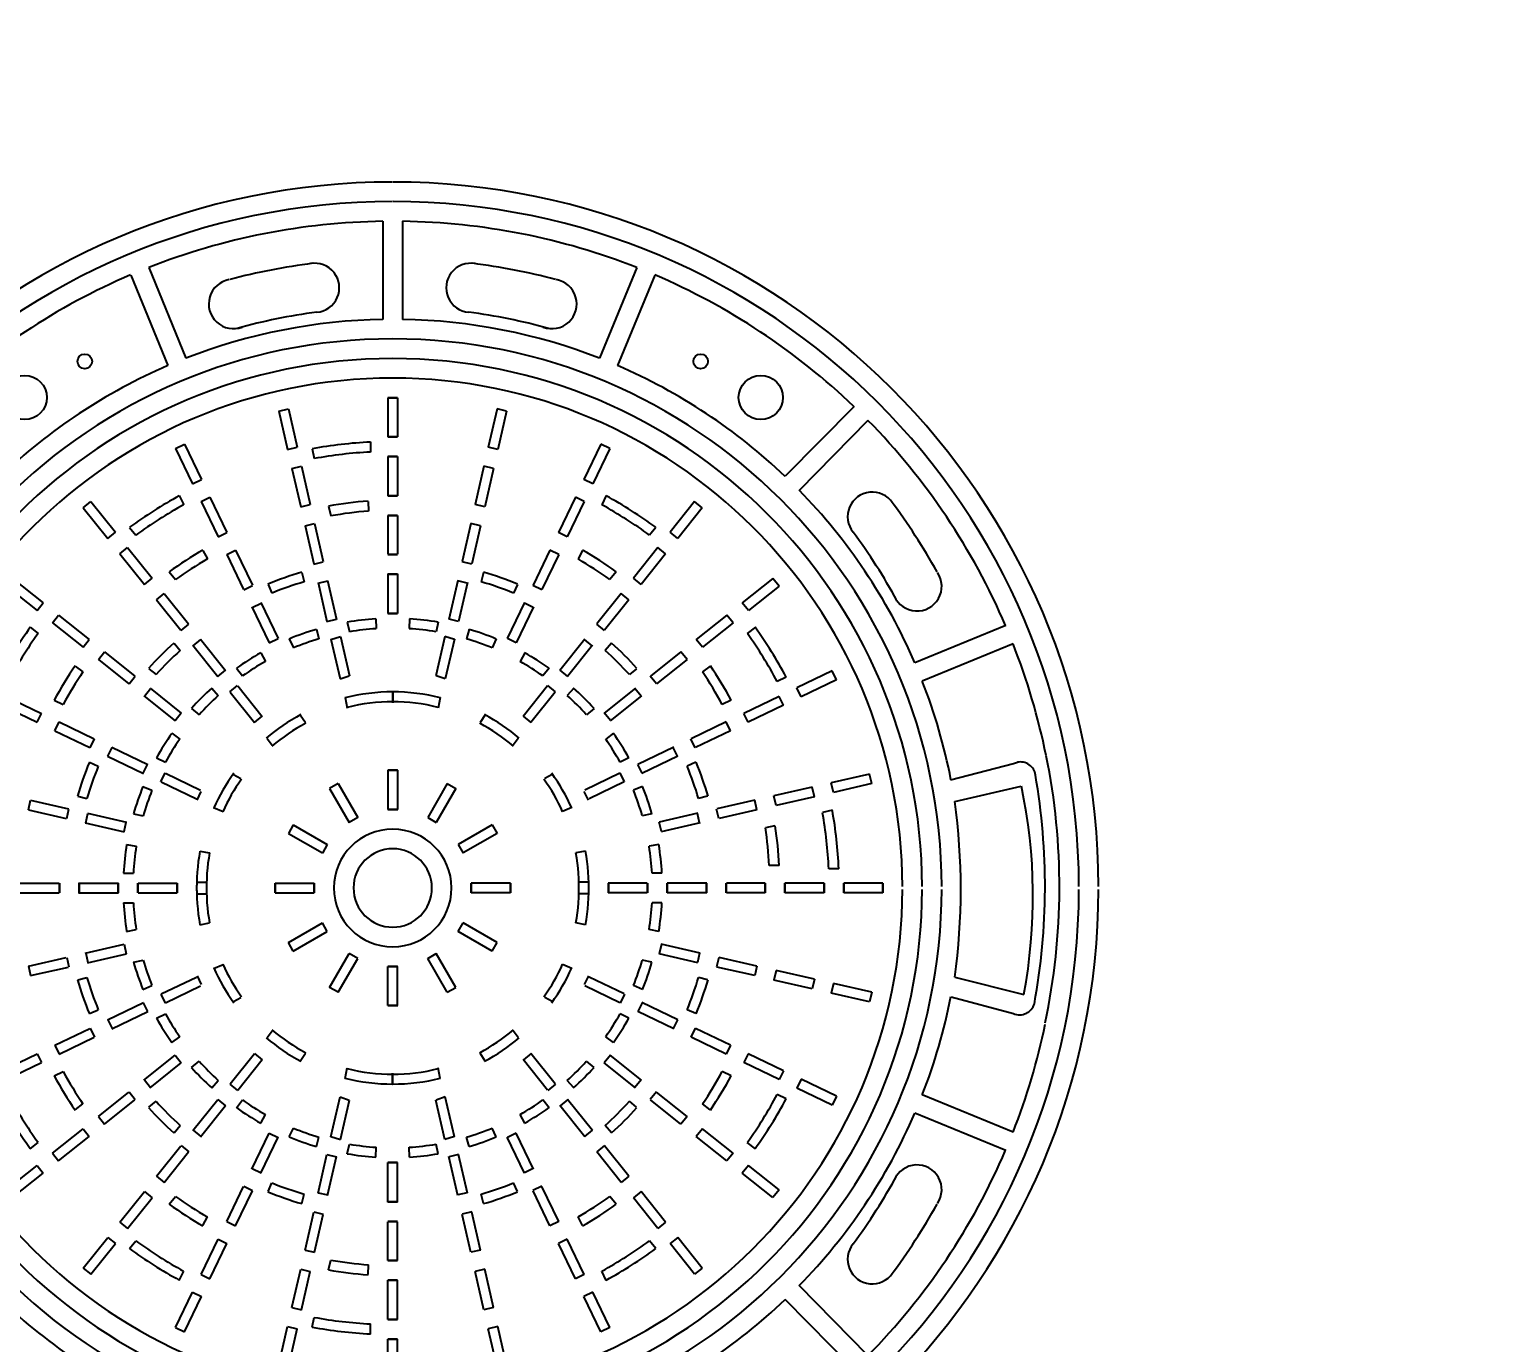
# Model space of a CAD drawing. Header units: centimetres. Extents: x 31799 to 51185, y -99131 to -72325.
# Drawn here: x 36965 to 37053.7, y -91050.2 to -90971.1 of the extents above; entities that cross this region are included whole.
import ezdxf

# ---------------------------------------------------------------- set-up
doc = ezdxf.new("R2010")
doc.units = ezdxf.units.CM
doc.header["$LTSCALE"] = 50
doc.header["$MEASUREMENT"] = 0
doc.layers.get('0').update_dxf_attribs({"color": 8})
doc.layers.add('ACITOP', color=214, linetype='Continuous', lineweight=18)
for name, color, linetype in [('COTE 50ème', 1, 'Continuous'), ('OBRA', 2, 'Continuous'), ('TALUS', 2, 'Continuous')]:
    doc.layers.add(name, color=color, linetype=linetype)
doc.styles.add('RS_TXT_100', font='arial.ttf', dxfattribs={"height": 25})
doc.dimstyles.new('RS_100CM_LINEAIRE', dxfattribs={"dimscale": 10, "dimtxt": 25, "dimasz": 1.5, "dimexe": 1, "dimexo": 2.5, "dimgap": 1, "dimtad": 1, "dimdec": 1, "dimrnd": 0.5, "dimdsep": 46, "dimtxsty": 'RS_TXT_100', "dimblk1": 'ARCHTICK', "dimblk2": 'ARCHTICK', "dimsah": 1, "dimcen": 2.5, "dimdle": 1, "dimclrt": 4, "dimadec": 0, "dimazin": 2, "dimtfac": 1, "dimtdec": 1, "dimtix": 1, "dimtmove": 2, "dimatfit": 3, "dimfxl": 1, "dimtolj": 1, "dimtzin": 0, "dimarcsym": 0})
pattern_1 = [(25.38482, (-85633.253, -50661.27), (-11.4333163, 24.0949824), []), (115.38482, (-85633.253, -50661.27), (-47.571273, 6.947151), [26.67, -26.67])]

# ---------------------------------------------------------------- blocks, each defined once
blk = doc.blocks.new('A$C09df407a')
at = {"layer": 'OBRA'}
for p, q in [((-0.59, 40.135), (-0.59, 34.231)), ((0.59, 40.135), (0.59, 34.231)), ((-14.691, 37.355), (-12.449, 31.893)), ((14.691, 37.355), (12.449, 31.893)), ((-15.773, 36.885), (-13.541, 31.445)), ((15.773, 36.885), (13.541, 31.445)), ((0.295, 29.514), (-0.295, 29.514)), ((-0.295, 29.514), (0.295, 29.514)), ((-0.295, 29.514), (-0.295, 27.153)), ((-0.295, 29.514), (-0.295, 27.153)), ((0.295, 29.514), (0.295, 27.153)), ((0.295, 29.514), (0.295, 27.153)), ((-6.855, 28.708), (-6.28, 28.84)), ((-6.855, 28.708), (-6.33, 26.406)), ((-6.28, 28.84), (-5.754, 26.538)), ((6.28, 28.84), (5.754, 26.538)), ((6.855, 28.708), (6.28, 28.84)), ((6.855, 28.708), (6.33, 26.406)), ((27.776, 28.986), (23.63, 24.783)), ((28.615, 28.15), (24.47, 23.937)), ((-13.072, 26.463), (-12.54, 26.719)), ((-12.54, 26.719), (-11.515, 24.592)), ((-1.335, 26.866), (-1.334, 26.238)), ((0.295, 27.153), (-0.295, 27.153)), ((-0.295, 27.153), (0.295, 27.153)), ((12.54, 26.719), (11.515, 24.592)), ((13.072, 26.463), (12.54, 26.719)), ((-13.072, 26.463), (-12.047, 24.336)), ((-6.33, 26.406), (-5.754, 26.538)), ((-4.855, 26.435), (-4.722, 25.851)), ((0.295, 25.972), (-0.295, 25.972)), ((-0.295, 25.972), (0.295, 25.972)), ((-0.295, 25.972), (-0.295, 23.611)), ((-0.295, 25.972), (-0.295, 23.611)), ((0.295, 25.972), (0.295, 23.611)), ((0.295, 25.972), (0.295, 23.611)), ((6.33, 26.406), (5.754, 26.538)), ((13.072, 26.463), (12.047, 24.336)), ((-6.067, 25.255), (-5.492, 25.387)), ((-6.067, 25.255), (-5.542, 22.953)), ((-5.492, 25.387), (-4.966, 23.085)), ((5.492, 25.387), (4.966, 23.085)), ((6.067, 25.255), (5.492, 25.387)), ((6.067, 25.255), (5.542, 22.953)), ((-12.047, 24.336), (-11.515, 24.592)), ((12.047, 24.336), (11.515, 24.592)), ((-18.632, 22.891), (-18.171, 23.259)), ((-18.171, 23.259), (-16.699, 21.413)), ((-12.859, 23.626), (-12.586, 23.061)), ((-11.535, 23.272), (-11.003, 23.528)), ((-11.535, 23.272), (-10.51, 21.145)), ((-11.003, 23.528), (-9.979, 21.401)), ((-5.542, 22.953), (-4.966, 23.085)), ((-1.476, 23.268), (-1.463, 22.689)), ((0.295, 23.611), (-0.295, 23.611)), ((-0.295, 23.611), (0.295, 23.611)), ((5.542, 22.953), (4.966, 23.085)), ((11.003, 23.528), (9.979, 21.401)), ((11.535, 23.272), (10.51, 21.145)), ((11.535, 23.272), (11.003, 23.528)), ((12.859, 23.626), (12.586, 23.061)), ((18.171, 23.259), (16.699, 21.413)), ((18.632, 22.891), (18.171, 23.259)), ((-18.632, 22.891), (-17.16, 21.045)), ((-3.865, 22.991), (-3.731, 22.403)), ((0.295, 22.431), (-0.295, 22.431)), ((-0.295, 22.431), (0.295, 22.431)), ((-0.295, 22.431), (-0.295, 20.091)), ((-0.295, 22.431), (-0.295, 20.091)), ((0.295, 22.431), (0.295, 20.091)), ((0.295, 22.431), (0.295, 20.091)), ((18.632, 22.891), (17.16, 21.045)), ((-17.16, 21.045), (-16.699, 21.413)), ((-15.844, 21.711), (-15.47, 21.242)), ((-10.51, 21.145), (-9.979, 21.401)), ((-5.279, 21.802), (-4.704, 21.934)), ((-5.279, 21.802), (-4.758, 19.522)), ((-4.704, 21.934), (-4.183, 19.653)), ((4.704, 21.934), (4.183, 19.653)), ((5.279, 21.802), (4.704, 21.934)), ((5.279, 21.802), (4.758, 19.522)), ((10.51, 21.145), (9.979, 21.401)), ((15.844, 21.711), (15.47, 21.242)), ((17.16, 21.045), (16.699, 21.413)), ((-16.424, 20.122), (-15.963, 20.49)), ((-15.963, 20.49), (-14.491, 18.644)), ((15.963, 20.49), (14.491, 18.644)), ((16.424, 20.122), (15.963, 20.49)), ((-16.424, 20.122), (-14.952, 18.276)), ((-11.425, 20.324), (-11.162, 19.807)), ((-9.998, 20.081), (-9.466, 20.337)), ((-9.998, 20.081), (-8.983, 17.973)), ((-9.466, 20.337), (-8.451, 18.229)), ((-4.754, 19.501), (-4.178, 19.632)), ((0.295, 20.069), (-0.295, 20.069)), ((-0.295, 20.069), (0.295, 20.069)), ((4.754, 19.501), (4.178, 19.632)), ((9.466, 20.337), (8.451, 18.229)), ((9.998, 20.081), (8.983, 17.973)), ((9.998, 20.081), (9.466, 20.337)), ((11.425, 20.324), (11.162, 19.807)), ((16.424, 20.122), (14.952, 18.276)), ((-22.891, 18.632), (-21.045, 17.16)), ((-14.952, 18.276), (-14.491, 18.644)), ((-13.457, 19.037), (-13.082, 18.566)), ((-5.468, 18.991), (-5.325, 18.43)), ((-0.295, 18.921), (-0.295, 16.517)), ((-0.295, 18.921), (-0.295, 16.517)), ((0.295, 18.889), (-0.295, 18.889)), ((-0.295, 18.889), (0.295, 18.889)), ((0.295, 18.921), (0.295, 16.517)), ((0.295, 18.921), (0.295, 16.517)), ((5.468, 18.991), (5.325, 18.43)), ((13.457, 19.037), (13.082, 18.566)), ((14.952, 18.276), (14.491, 18.644)), ((22.891, 18.632), (21.045, 17.16)), ((23.259, 18.171), (22.891, 18.632)), ((-23.259, 18.171), (-21.413, 16.699)), ((-8.974, 17.954), (-8.442, 18.21)), ((-7.504, 18.266), (-7.269, 17.754)), ((-4.498, 18.381), (-3.963, 16.037)), ((-4.491, 18.35), (-3.915, 18.481)), ((-3.923, 18.513), (-3.388, 16.168)), ((3.923, 18.513), (3.388, 16.168)), ((4.491, 18.35), (3.915, 18.481)), ((4.498, 18.381), (3.963, 16.037)), ((7.504, 18.266), (7.269, 17.754)), ((8.974, 17.954), (8.442, 18.21)), ((23.259, 18.171), (21.413, 16.699)), ((-21.413, 16.699), (-21.045, 17.16)), ((-14.216, 17.353), (-13.754, 17.721)), ((-14.216, 17.353), (-12.757, 15.524)), ((-13.754, 17.721), (-12.296, 15.892)), ((-8.476, 16.919), (-7.432, 14.753)), ((-8.461, 16.89), (-7.93, 17.146)), ((-7.944, 17.176), (-6.9, 15.009)), ((7.944, 17.176), (6.9, 15.009)), ((8.476, 16.919), (7.432, 14.753)), ((8.461, 16.89), (7.93, 17.146)), ((13.754, 17.721), (12.296, 15.892)), ((14.216, 17.353), (12.757, 15.524)), ((14.216, 17.353), (13.754, 17.721)), ((21.413, 16.699), (21.045, 17.16)), ((-20.49, 15.963), (-20.122, 16.424)), ((-20.122, 16.424), (-18.276, 14.952)), ((-3.966, 16.048), (-3.39, 16.179)), ((-2.744, 16.002), (-2.612, 15.423)), ((-1.014, 16.204), (-0.991, 15.611)), ((0.295, 16.528), (-0.295, 16.528)), ((-0.295, 16.528), (0.295, 16.528)), ((1.014, 16.204), (0.991, 15.611)), ((2.744, 16.002), (2.612, 15.423)), ((3.966, 16.048), (3.39, 16.179)), ((20.122, 16.424), (18.276, 14.952)), ((20.49, 15.963), (20.122, 16.424)), ((-21.837, 15.707), (-21.346, 15.316)), ((-20.49, 15.963), (-18.644, 14.491)), ((-12.744, 15.507), (-12.282, 15.875)), ((-4.595, 15.572), (-4.44, 14.999)), ((-3.726, 14.959), (-3.144, 15.137)), ((-3.141, 15.137), (-2.598, 12.78)), ((3.141, 15.137), (2.598, 12.78)), ((3.726, 14.959), (3.144, 15.137)), ((4.595, 15.572), (4.44, 14.999)), ((12.744, 15.507), (12.282, 15.875)), ((20.49, 15.963), (18.644, 14.491)), ((21.837, 15.707), (21.346, 15.316)), ((36.908, 15.796), (31.44, 13.551)), ((-18.644, 14.491), (-18.276, 14.952)), ((-17.721, 13.754), (-17.353, 14.216)), ((-17.353, 14.216), (-15.524, 12.757)), ((-13.167, 14.738), (-12.794, 14.295)), ((-12.028, 14.609), (-10.529, 12.729)), ((-12.008, 14.584), (-11.546, 14.952)), ((-11.566, 14.977), (-10.067, 13.097)), ((-7.437, 14.763), (-6.905, 15.019)), ((-6.236, 14.99), (-5.978, 14.455)), ((-3.718, 14.975), (-3.158, 12.582)), ((3.718, 14.975), (3.158, 12.582)), ((6.236, 14.99), (5.978, 14.455)), ((7.437, 14.763), (6.905, 15.019)), ((11.566, 14.977), (10.067, 13.097)), ((12.028, 14.609), (10.529, 12.729)), ((12.008, 14.584), (11.546, 14.952)), ((13.167, 14.738), (12.794, 14.295)), ((17.353, 14.216), (15.524, 12.757)), ((17.721, 13.754), (17.353, 14.216)), ((18.644, 14.491), (18.276, 14.952)), ((37.351, 14.702), (31.889, 12.459)), ((-19.112, 13.354), (-18.651, 13.003)), ((-17.721, 13.754), (-15.892, 12.296)), ((-7.945, 14.16), (-7.667, 13.635)), ((7.945, 14.16), (7.667, 13.635)), ((17.721, 13.754), (15.892, 12.296)), ((19.112, 13.354), (18.651, 13.003)), ((-15.875, 12.282), (-15.507, 12.744)), ((-14.686, 13.201), (-14.252, 12.842)), ((-10.536, 12.738), (-10.074, 13.106)), ((-9.415, 13.227), (-9.045, 12.762)), ((-3.166, 12.583), (-2.617, 12.781)), ((3.166, 12.583), (2.617, 12.781)), ((9.415, 13.227), (9.045, 12.762)), ((10.536, 12.738), (10.074, 13.106)), ((14.686, 13.201), (14.252, 12.842)), ((15.875, 12.282), (15.507, 12.744)), ((23.695, 12.686), (23.155, 12.426)), ((26.463, 13.072), (24.336, 12.047)), ((26.719, 12.54), (24.592, 11.515)), ((26.719, 12.54), (26.463, 13.072)), ((-23.272, 11.535), (-21.145, 10.51)), ((-14.977, 11.566), (-13.097, 10.067)), ((-14.952, 11.546), (-14.584, 12.008)), ((-14.609, 12.028), (-12.729, 10.529)), ((-10.896, 12.037), (-10.508, 11.587)), ((-9.8, 11.815), (-9.338, 12.183)), ((-9.784, 11.795), (-8.323, 9.964)), ((-9.322, 12.163), (-7.862, 10.332)), ((-0.012, 11.789), (-0.012, 11.15)), ((0.012, 11.789), (0.012, 11.15)), ((9.322, 12.163), (7.862, 10.332)), ((9.784, 11.795), (8.323, 9.964)), ((9.8, 11.815), (9.338, 12.183)), ((10.896, 12.037), (10.508, 11.587)), ((14.609, 12.028), (12.729, 10.529)), ((14.977, 11.566), (13.097, 10.067)), ((14.952, 11.546), (14.584, 12.008)), ((23.272, 11.535), (21.145, 10.51)), ((23.528, 11.003), (23.272, 11.535)), ((24.592, 11.515), (24.336, 12.047)), ((-23.528, 11.003), (-21.401, 9.979)), ((-20.384, 11.313), (-19.842, 11.052)), ((-12.123, 10.8), (-11.658, 10.429)), ((-2.866, 11.47), (-2.733, 10.831)), ((2.866, 11.47), (2.733, 10.831)), ((12.123, 10.8), (11.658, 10.429)), ((20.384, 11.313), (19.842, 11.052)), ((23.528, 11.003), (21.401, 9.979)), ((-21.401, 9.979), (-21.145, 10.51)), ((-20.337, 9.466), (-20.081, 9.998)), ((-20.081, 9.998), (-17.973, 8.983)), ((-13.106, 10.074), (-12.738, 10.536)), ((-8.327, 9.969), (-7.866, 10.337)), ((-5.567, 10.432), (-5.257, 9.953)), ((5.567, 10.432), (5.257, 9.953)), ((8.327, 9.969), (7.866, 10.337)), ((13.106, 10.074), (12.738, 10.536)), ((20.081, 9.998), (17.973, 8.983)), ((20.337, 9.466), (20.081, 9.998)), ((21.401, 9.979), (21.145, 10.51)), ((-20.337, 9.466), (-18.229, 8.451)), ((-18.21, 8.442), (-17.954, 8.974)), ((-13.301, 9.31), (-12.823, 8.958)), ((-7.559, 8.994), (-7.249, 8.595)), ((7.559, 8.994), (7.249, 8.595)), ((13.301, 9.31), (12.823, 8.958)), ((18.21, 8.442), (17.954, 8.974)), ((20.337, 9.466), (18.229, 8.451)), ((-17.146, 7.93), (-16.89, 8.461)), ((-16.919, 8.476), (-14.753, 7.432)), ((16.919, 8.476), (14.753, 7.432)), ((17.146, 7.93), (16.89, 8.461)), ((-18.257, 7.566), (-17.729, 7.328)), ((-17.176, 7.944), (-15.009, 6.9)), ((-15.019, 6.905), (-14.763, 7.437)), ((-14.222, 7.832), (-13.687, 7.574)), ((14.222, 7.832), (13.687, 7.574)), ((15.019, 6.905), (14.763, 7.437)), ((17.176, 7.944), (15.009, 6.9)), ((18.257, 7.566), (17.729, 7.328)), ((33.59, 6.514), (37.369, 7.497)), ((-13.955, 6.393), (-13.699, 6.925)), ((-13.933, 6.382), (-11.822, 5.366)), ((-13.677, 6.914), (-11.566, 5.898)), ((-9.595, 6.839), (-9.152, 6.599)), ((-3.286, 6.282), (-3.799, 5.986)), ((-3.286, 6.282), (-2.106, 4.237)), ((0.295, 7.083), (-0.298, 7.083)), ((-0.295, 7.083), (0.298, 7.083)), ((-0.295, 7.083), (-0.295, 4.722)), ((-0.295, 7.083), (-0.295, 4.722)), ((0.295, 7.083), (0.295, 4.722)), ((0.295, 7.083), (0.295, 4.722)), ((3.286, 6.282), (2.106, 4.237)), ((3.286, 6.282), (3.799, 5.986)), ((9.595, 6.839), (9.152, 6.599)), ((13.677, 6.914), (11.566, 5.898)), ((13.933, 6.382), (11.822, 5.366)), ((13.955, 6.393), (13.699, 6.925)), ((28.708, 6.855), (26.406, 6.33)), ((26.538, 5.754), (26.406, 6.33)), ((28.84, 6.28), (26.538, 5.754)), ((28.84, 6.28), (28.708, 6.855)), ((-18.96, 5.521), (-18.412, 5.386)), ((-15.04, 6.117), (-14.495, 5.88)), ((-11.781, 5.284), (-11.525, 5.816)), ((-3.797, 5.987), (-2.617, 3.942)), ((3.797, 5.987), (2.617, 3.942)), ((11.781, 5.284), (11.525, 5.816)), ((15.04, 6.117), (14.495, 5.88)), ((18.96, 5.521), (18.412, 5.386)), ((25.255, 6.067), (22.953, 5.542)), ((23.085, 4.966), (22.953, 5.542)), ((25.387, 5.492), (23.085, 4.966)), ((25.387, 5.492), (25.255, 6.067)), ((33.839, 5.214), (37.847, 6.132)), ((-21.934, 4.704), (-21.803, 5.279)), ((-21.934, 4.704), (-19.653, 4.183)), ((-21.803, 5.279), (-19.522, 4.758)), ((-19.632, 4.178), (-19.501, 4.754)), ((-18.481, 3.915), (-18.35, 4.491)), ((-18.381, 4.498), (-16.037, 3.963)), ((-15.608, 4.471), (-15.029, 4.338)), ((-10.79, 4.843), (-10.215, 4.603)), ((0.295, 4.722), (-0.298, 4.722)), ((-0.295, 4.722), (0.298, 4.722)), ((10.79, 4.843), (10.215, 4.603)), ((15.608, 4.471), (15.029, 4.338)), ((18.381, 4.498), (16.037, 3.963)), ((18.481, 3.915), (18.35, 4.491)), ((19.632, 4.178), (19.501, 4.754)), ((21.802, 5.279), (19.522, 4.758)), ((21.934, 4.704), (19.653, 4.183)), ((21.934, 4.704), (21.802, 5.279)), ((26.489, 4.677), (25.877, 4.538)), ((-18.513, 3.923), (-16.168, 3.388)), ((-16.179, 3.39), (-16.048, 3.966)), ((-5.987, 3.797), (-6.283, 3.284)), ((-5.987, 3.797), (-3.942, 2.617)), ((-2.106, 4.237), (-2.619, 3.941)), ((2.106, 4.237), (2.619, 3.941)), ((5.987, 3.797), (3.942, 2.617)), ((5.987, 3.797), (6.283, 3.284)), ((16.179, 3.39), (16.048, 3.966)), ((18.513, 3.923), (16.168, 3.388)), ((23.013, 3.739), (22.446, 3.623)), ((-6.282, 3.286), (-4.237, 2.106)), ((6.282, 3.286), (4.237, 2.106)), ((-16.024, 2.617), (-15.44, 2.507)), ((-11.61, 2.222), (-11.031, 2.106)), ((-3.942, 2.617), (-4.238, 2.103)), ((3.942, 2.617), (4.238, 2.103)), ((11.61, 2.222), (11.031, 2.106)), ((16.024, 2.617), (15.44, 2.507)), ((23.274, 1.348), (22.672, 1.348)), ((26.853, 1.149), (26.254, 1.149)), ((-22.431, 0.295), (-20.091, 0.295)), ((-22.431, 0.295), (-20.091, 0.295)), ((-20.069, 0.295), (-20.069, -0.295)), ((-20.069, -0.295), (-20.069, 0.295)), ((-18.921, 0.295), (-16.517, 0.295)), ((-18.921, 0.295), (-16.517, 0.295)), ((-18.889, 0.295), (-18.889, -0.295)), ((-18.889, -0.295), (-18.889, 0.295)), ((-16.528, 0.295), (-16.528, -0.295)), ((-16.528, -0.295), (-16.528, 0.295)), ((-16.212, 0.885), (-15.617, 0.885)), ((-15.347, 0.295), (-15.347, -0.295)), ((-15.347, -0.295), (-15.347, 0.295)), ((-15.322, 0.295), (-12.98, 0.295)), ((-15.322, 0.295), (-12.98, 0.295)), ((-12.986, 0.295), (-12.986, -0.295)), ((-12.986, -0.295), (-12.986, 0.295)), ((-11.801, 0.343), (-11.21, 0.343)), ((-7.083, -0.295), (-7.083, 0.298)), ((-7.083, -0.295), (-7.083, 0.298)), ((-7.083, 0.295), (-4.722, 0.295)), ((-7.083, 0.295), (-4.722, 0.295)), ((-7.083, 0.295), (-4.722, 0.295)), ((-7.083, 0.295), (-7.083, -0.298)), ((-7.083, 0.295), (-7.083, -0.298)), ((-7.083, 0.295), (-4.722, 0.295)), ((-4.722, -0.295), (-4.722, 0.298)), ((-4.722, -0.295), (-4.722, 0.298)), ((-4.722, 0.295), (-4.722, -0.298)), ((-4.722, 0.295), (-4.722, -0.298)), ((4.722, -0.295), (4.722, 0.298)), ((4.722, -0.295), (4.722, 0.298)), ((7.083, 0.295), (4.722, 0.295)), ((7.083, 0.295), (4.722, 0.295)), ((7.083, 0.295), (4.722, 0.295)), ((4.722, 0.295), (4.722, -0.298)), ((4.722, 0.295), (4.722, -0.298)), ((7.083, 0.295), (4.722, 0.295)), ((7.083, -0.295), (7.083, 0.298)), ((7.083, -0.295), (7.083, 0.298)), ((7.083, 0.295), (7.083, -0.298)), ((7.083, 0.295), (7.083, -0.298)), ((11.801, 0.343), (11.21, 0.343)), ((15.322, 0.295), (12.98, 0.295)), ((15.322, 0.295), (12.98, 0.295)), ((12.986, 0.295), (12.986, -0.295)), ((12.986, -0.295), (12.986, 0.295)), ((15.347, 0.295), (15.347, -0.295)), ((15.347, -0.295), (15.347, 0.295)), ((16.212, 0.885), (15.617, 0.885)), ((18.921, 0.295), (16.517, 0.295)), ((18.921, 0.295), (16.517, 0.295)), ((16.528, 0.295), (16.528, -0.295)), ((16.528, -0.295), (16.528, 0.295)), ((18.889, 0.295), (18.889, -0.295)), ((18.889, -0.295), (18.889, 0.295)), ((20.069, 0.295), (20.069, -0.295)), ((20.069, -0.295), (20.069, 0.295)), ((22.431, 0.295), (20.091, 0.295)), ((22.431, 0.295), (20.091, 0.295)), ((22.431, 0.295), (22.431, -0.295)), ((22.431, -0.295), (22.431, 0.295)), ((25.972, 0.295), (23.611, 0.295)), ((25.972, 0.295), (23.611, 0.295)), ((23.611, 0.295), (23.611, -0.295)), ((23.611, -0.295), (23.611, 0.295)), ((25.972, 0.295), (25.972, -0.295)), ((25.972, -0.295), (25.972, 0.295)), ((29.514, 0.295), (27.153, 0.295)), ((27.153, 0.295), (27.153, -0.295)), ((27.153, -0.295), (27.153, 0.295)), ((29.514, 0.295), (27.153, 0.295)), ((29.514, 0.295), (29.514, -0.295)), ((29.514, -0.295), (29.514, 0.295)), ((-22.431, -0.295), (-20.091, -0.295)), ((-22.431, -0.295), (-20.091, -0.295)), ((-18.921, -0.295), (-16.517, -0.295)), ((-18.921, -0.295), (-16.517, -0.295)), ((-16.212, -0.885), (-15.617, -0.885)), ((-15.322, -0.295), (-12.98, -0.295)), ((-15.322, -0.295), (-12.98, -0.295)), ((-11.801, -0.343), (-11.21, -0.343)), ((-7.083, -0.295), (-4.722, -0.295)), ((-7.083, -0.295), (-4.722, -0.295)), ((-7.083, -0.295), (-4.722, -0.295)), ((-7.083, -0.295), (-4.722, -0.295)), ((7.083, -0.295), (4.722, -0.295)), ((7.083, -0.295), (4.722, -0.295)), ((7.083, -0.295), (4.722, -0.295)), ((7.083, -0.295), (4.722, -0.295)), ((11.801, -0.343), (11.21, -0.343)), ((15.322, -0.295), (12.98, -0.295)), ((15.322, -0.295), (12.98, -0.295)), ((16.212, -0.885), (15.617, -0.885)), ((18.921, -0.295), (16.517, -0.295)), ((18.921, -0.295), (16.517, -0.295)), ((22.431, -0.295), (20.091, -0.295)), ((22.431, -0.295), (20.091, -0.295)), ((25.972, -0.295), (23.611, -0.295)), ((25.972, -0.295), (23.611, -0.295)), ((29.514, -0.295), (27.153, -0.295)), ((29.514, -0.295), (27.153, -0.295)), ((-16.024, -2.617), (-15.44, -2.507)), ((-11.61, -2.222), (-11.031, -2.106)), ((-6.282, -3.286), (-4.237, -2.106)), ((-5.987, -3.797), (-3.942, -2.617)), ((-3.942, -2.617), (-4.238, -2.103)), ((3.942, -2.617), (4.238, -2.103)), ((5.987, -3.797), (3.942, -2.617)), ((6.282, -3.286), (4.237, -2.106)), ((11.61, -2.222), (11.031, -2.106)), ((16.024, -2.617), (15.44, -2.507)), ((-18.513, -3.923), (-16.168, -3.388)), ((-16.179, -3.39), (-16.048, -3.966)), ((-5.987, -3.797), (-6.283, -3.284)), ((5.987, -3.797), (6.283, -3.284)), ((16.179, -3.39), (16.048, -3.966)), ((18.513, -3.923), (16.168, -3.388)), ((-21.934, -4.704), (-19.653, -4.183)), ((-19.632, -4.178), (-19.501, -4.754)), ((-18.481, -3.915), (-18.35, -4.491)), ((-18.381, -4.498), (-16.037, -3.963)), ((-15.608, -4.471), (-15.029, -4.338)), ((-3.797, -5.987), (-2.617, -3.942)), ((-3.286, -6.282), (-2.106, -4.237)), ((-2.106, -4.237), (-2.619, -3.941)), ((2.106, -4.237), (2.619, -3.941)), ((3.286, -6.282), (2.106, -4.237)), ((3.797, -5.987), (2.617, -3.942)), ((15.608, -4.471), (15.029, -4.338)), ((18.381, -4.498), (16.037, -3.963)), ((18.481, -3.915), (18.35, -4.491)), ((19.632, -4.178), (19.501, -4.754)), ((21.934, -4.704), (19.653, -4.183)), ((-21.934, -4.704), (-21.803, -5.279)), ((-21.803, -5.279), (-19.522, -4.758)), ((-11.781, -5.284), (-11.525, -5.816)), ((-10.79, -4.843), (-10.215, -4.603)), ((0.295, -4.722), (-0.298, -4.722)), ((-0.295, -4.722), (0.298, -4.722)), ((-0.295, -7.083), (-0.295, -4.722)), ((-0.295, -7.083), (-0.295, -4.722)), ((0.295, -7.083), (0.295, -4.722)), ((0.295, -7.083), (0.295, -4.722)), ((10.79, -4.843), (10.215, -4.603)), ((11.781, -5.284), (11.525, -5.816)), ((21.802, -5.279), (19.522, -4.758)), ((21.934, -4.704), (21.802, -5.279)), ((23.085, -4.966), (22.953, -5.542)), ((25.387, -5.492), (23.085, -4.966)), ((-18.96, -5.521), (-18.412, -5.386)), ((-15.04, -6.117), (-14.495, -5.88)), ((-13.933, -6.382), (-11.822, -5.366)), ((-13.677, -6.914), (-11.566, -5.898)), ((-3.286, -6.282), (-3.799, -5.986)), ((3.286, -6.282), (3.799, -5.986)), ((13.677, -6.914), (11.566, -5.898)), ((13.933, -6.382), (11.822, -5.366)), ((15.04, -6.117), (14.495, -5.88)), ((18.96, -5.521), (18.412, -5.386)), ((25.255, -6.067), (22.953, -5.542)), ((25.387, -5.492), (25.255, -6.067)), ((26.538, -5.754), (26.406, -6.33)), ((28.84, -6.28), (26.538, -5.754)), ((33.839, -5.378), (38.001, -6.418)), ((-17.176, -7.944), (-15.009, -6.9)), ((-15.019, -6.905), (-14.763, -7.437)), ((-13.955, -6.393), (-13.699, -6.925)), ((-9.595, -6.839), (-9.152, -6.599)), ((0.295, -7.083), (-0.298, -7.083)), ((-0.295, -7.083), (0.298, -7.083)), ((9.595, -6.839), (9.152, -6.599)), ((13.955, -6.393), (13.699, -6.925)), ((15.019, -6.905), (14.763, -7.437)), ((17.176, -7.944), (15.009, -6.9)), ((28.708, -6.855), (26.406, -6.33)), ((28.84, -6.28), (28.708, -6.855)), ((33.621, -6.559), (37.382, -7.557)), ((-18.257, -7.566), (-17.729, -7.328)), ((-17.146, -7.93), (-16.89, -8.461)), ((-16.919, -8.476), (-14.753, -7.432)), ((-14.222, -7.832), (-13.687, -7.574)), ((14.222, -7.832), (13.687, -7.574)), ((16.919, -8.476), (14.753, -7.432)), ((17.146, -7.93), (16.89, -8.461)), ((18.257, -7.566), (17.729, -7.328)), ((-20.337, -9.466), (-18.229, -8.451)), ((-18.21, -8.442), (-17.954, -8.974)), ((-7.559, -8.994), (-7.249, -8.595)), ((7.559, -8.994), (7.249, -8.595)), ((18.21, -8.442), (17.954, -8.974)), ((20.337, -9.466), (18.229, -8.451)), ((-20.337, -9.466), (-20.081, -9.998)), ((-20.081, -9.998), (-17.973, -8.983)), ((-13.301, -9.31), (-12.823, -8.958)), ((13.301, -9.31), (12.823, -8.958)), ((20.081, -9.998), (17.973, -8.983)), ((20.337, -9.466), (20.081, -9.998)), ((-23.528, -11.003), (-21.401, -9.979)), ((-23.272, -11.535), (-21.145, -10.51)), ((-21.401, -9.979), (-21.145, -10.51)), ((-14.977, -11.566), (-13.097, -10.067)), ((-14.609, -12.028), (-12.729, -10.529)), ((-13.106, -10.074), (-12.738, -10.536)), ((-12.123, -10.8), (-11.658, -10.429)), ((-9.784, -11.795), (-8.323, -9.964)), ((-9.322, -12.163), (-7.862, -10.332)), ((-8.327, -9.969), (-7.866, -10.337)), ((-5.567, -10.432), (-5.257, -9.953)), ((5.567, -10.432), (5.257, -9.953)), ((9.322, -12.163), (7.862, -10.332)), ((8.327, -9.969), (7.866, -10.337)), ((9.784, -11.795), (8.323, -9.964)), ((12.123, -10.8), (11.658, -10.429)), ((14.609, -12.028), (12.729, -10.529)), ((13.106, -10.074), (12.738, -10.536)), ((14.977, -11.566), (13.097, -10.067)), ((21.401, -9.979), (21.145, -10.51)), ((23.272, -11.535), (21.145, -10.51)), ((23.528, -11.003), (21.401, -9.979)), ((-20.384, -11.313), (-19.842, -11.052)), ((-2.866, -11.47), (-2.733, -10.831)), ((-0.012, -11.789), (-0.012, -11.15)), ((0.012, -11.789), (0.012, -11.15)), ((2.866, -11.47), (2.733, -10.831)), ((20.384, -11.313), (19.842, -11.052)), ((23.528, -11.003), (23.272, -11.535)), ((24.592, -11.515), (24.336, -12.047)), ((26.719, -12.54), (24.592, -11.515)), ((-17.721, -13.754), (-15.892, -12.296)), ((-15.875, -12.282), (-15.507, -12.744)), ((-14.952, -11.546), (-14.584, -12.008)), ((-10.896, -12.037), (-10.508, -11.587)), ((-9.8, -11.815), (-9.338, -12.183)), ((9.8, -11.815), (9.338, -12.183)), ((10.896, -12.037), (10.508, -11.587)), ((14.952, -11.546), (14.584, -12.008)), ((15.875, -12.282), (15.507, -12.744)), ((17.721, -13.754), (15.892, -12.296)), ((26.463, -13.072), (24.336, -12.047)), ((-19.112, -13.354), (-18.651, -13.003)), ((-17.353, -14.216), (-15.524, -12.757)), ((-14.686, -13.201), (-14.252, -12.842)), ((-12.028, -14.609), (-10.529, -12.729)), ((-11.566, -14.977), (-10.067, -13.097)), ((-10.536, -12.738), (-10.074, -13.106)), ((-9.415, -13.227), (-9.045, -12.762)), ((-3.718, -14.975), (-3.158, -12.582)), ((-3.166, -12.583), (-2.617, -12.781)), ((-3.141, -15.137), (-2.598, -12.78)), ((3.141, -15.137), (2.598, -12.78)), ((3.166, -12.583), (2.617, -12.781)), ((3.718, -14.975), (3.158, -12.582)), ((9.415, -13.227), (9.045, -12.762)), ((11.566, -14.977), (10.067, -13.097)), ((10.536, -12.738), (10.074, -13.106)), ((12.028, -14.609), (10.529, -12.729)), ((14.686, -13.201), (14.252, -12.842)), ((17.353, -14.216), (15.524, -12.757)), ((19.112, -13.354), (18.651, -13.003)), ((23.695, -12.686), (23.155, -12.426)), ((26.719, -12.54), (26.463, -13.072)), ((37.351, -14.702), (31.889, -12.459)), ((-17.721, -13.754), (-17.353, -14.216)), ((-7.945, -14.16), (-7.667, -13.635)), ((7.945, -14.16), (7.667, -13.635)), ((17.721, -13.754), (17.353, -14.216)), ((36.908, -15.796), (31.44, -13.551)), ((-20.49, -15.963), (-18.644, -14.491)), ((-20.122, -16.424), (-18.276, -14.952)), ((-18.644, -14.491), (-18.276, -14.952)), ((-13.167, -14.738), (-12.794, -14.295)), ((-12.008, -14.584), (-11.546, -14.952)), ((-8.476, -16.919), (-7.432, -14.753)), ((-7.944, -17.176), (-6.9, -15.009)), ((-7.437, -14.763), (-6.905, -15.019)), ((-6.236, -14.99), (-5.978, -14.455)), ((-4.595, -15.572), (-4.44, -14.999)), ((-3.726, -14.959), (-3.144, -15.137)), ((3.726, -14.959), (3.144, -15.137)), ((4.595, -15.572), (4.44, -14.999)), ((6.236, -14.99), (5.978, -14.455)), ((7.944, -17.176), (6.9, -15.009)), ((7.437, -14.763), (6.905, -15.019)), ((8.476, -16.919), (7.432, -14.753)), ((12.008, -14.584), (11.546, -14.952)), ((13.167, -14.738), (12.794, -14.295)), ((18.644, -14.491), (18.276, -14.952)), ((20.122, -16.424), (18.276, -14.952)), ((20.49, -15.963), (18.644, -14.491)), ((-21.837, -15.707), (-21.346, -15.316)), ((-20.49, -15.963), (-20.122, -16.424)), ((-14.216, -17.353), (-12.757, -15.524)), ((-13.754, -17.721), (-12.296, -15.892)), ((-12.744, -15.507), (-12.282, -15.875)), ((-2.744, -16.002), (-2.612, -15.423)), ((-1.014, -16.204), (-0.991, -15.611)), ((1.014, -16.204), (0.991, -15.611)), ((2.744, -16.002), (2.612, -15.423)), ((12.744, -15.507), (12.282, -15.875)), ((13.754, -17.721), (12.296, -15.892)), ((14.216, -17.353), (12.757, -15.524)), ((20.49, -15.963), (20.122, -16.424)), ((21.837, -15.707), (21.346, -15.316)), ((-23.259, -18.171), (-21.413, -16.699)), ((-21.413, -16.699), (-21.045, -17.16)), ((-4.498, -18.381), (-3.963, -16.037)), ((-3.966, -16.048), (-3.39, -16.179)), ((-3.923, -18.513), (-3.388, -16.168)), ((-0.295, -18.921), (-0.295, -16.517)), ((-0.295, -18.921), (-0.295, -16.517)), ((-0.295, -16.528), (0.295, -16.528)), ((0.295, -16.528), (-0.295, -16.528)), ((0.295, -18.921), (0.295, -16.517)), ((0.295, -18.921), (0.295, -16.517)), ((3.923, -18.513), (3.388, -16.168)), ((3.966, -16.048), (3.39, -16.179)), ((4.498, -18.381), (3.963, -16.037)), ((21.413, -16.699), (21.045, -17.16)), ((23.259, -18.171), (21.413, -16.699)), ((-22.891, -18.632), (-21.045, -17.16)), ((-14.216, -17.353), (-13.754, -17.721)), ((-8.461, -16.89), (-7.93, -17.146)), ((8.461, -16.89), (7.93, -17.146)), ((14.216, -17.353), (13.754, -17.721)), ((22.891, -18.632), (21.045, -17.16)), ((-16.424, -20.122), (-14.952, -18.276)), ((-14.952, -18.276), (-14.491, -18.644)), ((-13.457, -19.037), (-13.082, -18.566)), ((-9.998, -20.081), (-8.983, -17.973)), ((-9.466, -20.337), (-8.451, -18.229)), ((-8.974, -17.954), (-8.442, -18.21)), ((-7.504, -18.266), (-7.269, -17.754)), ((-5.468, -18.991), (-5.325, -18.43)), ((-4.491, -18.35), (-3.915, -18.481)), ((4.491, -18.35), (3.915, -18.481)), ((5.468, -18.991), (5.325, -18.43)), ((7.504, -18.266), (7.269, -17.754)), ((8.974, -17.954), (8.442, -18.21)), ((9.466, -20.337), (8.451, -18.229)), ((9.998, -20.081), (8.983, -17.973)), ((13.457, -19.037), (13.082, -18.566)), ((14.952, -18.276), (14.491, -18.644)), ((16.424, -20.122), (14.952, -18.276)), ((23.259, -18.171), (22.891, -18.632)), ((-15.963, -20.49), (-14.491, -18.644)), ((-4.754, -19.501), (-4.178, -19.632)), ((-0.295, -18.889), (0.295, -18.889)), ((0.295, -18.889), (-0.295, -18.889)), ((4.754, -19.501), (4.178, -19.632)), ((15.963, -20.49), (14.491, -18.644)), ((-16.424, -20.122), (-15.963, -20.49)), ((-11.425, -20.324), (-11.162, -19.807)), ((-9.998, -20.081), (-9.466, -20.337)), ((-5.279, -21.803), (-4.758, -19.522)), ((-4.704, -21.934), (-4.183, -19.653)), ((-0.295, -20.069), (0.295, -20.069)), ((0.295, -20.069), (-0.295, -20.069)), ((-0.295, -22.431), (-0.295, -20.091)), ((-0.295, -22.431), (-0.295, -20.091)), ((0.295, -22.431), (0.295, -20.091)), ((0.295, -22.431), (0.295, -20.091)), ((4.704, -21.934), (4.183, -19.653)), ((5.279, -21.803), (4.758, -19.522)), ((9.998, -20.081), (9.466, -20.337)), ((11.425, -20.324), (11.162, -19.807)), ((16.424, -20.122), (15.963, -20.49)), ((-18.632, -22.891), (-17.16, -21.045)), ((-17.16, -21.045), (-16.699, -21.413)), ((-15.844, -21.711), (-15.47, -21.242)), ((-11.535, -23.272), (-10.51, -21.145)), ((-10.51, -21.145), (-9.979, -21.401)), ((10.51, -21.145), (9.979, -21.401)), ((11.535, -23.272), (10.51, -21.145)), ((15.844, -21.711), (15.47, -21.242)), ((17.16, -21.045), (16.699, -21.413)), ((18.632, -22.891), (17.16, -21.045)), ((-18.171, -23.259), (-16.699, -21.413)), ((-11.003, -23.528), (-9.979, -21.401)), ((-5.279, -21.803), (-4.704, -21.934)), ((5.279, -21.803), (4.704, -21.934)), ((11.003, -23.528), (9.979, -21.401)), ((18.171, -23.259), (16.699, -21.413)), ((-18.632, -22.891), (-18.171, -23.259)), ((-12.859, -23.626), (-12.586, -23.061)), ((-6.067, -25.255), (-5.542, -22.953)), ((-5.542, -22.953), (-4.966, -23.085)), ((-3.865, -22.991), (-3.731, -22.403)), ((-1.476, -23.268), (-1.463, -22.689)), ((-0.295, -22.431), (0.295, -22.431)), ((0.295, -22.431), (-0.295, -22.431)), ((5.542, -22.953), (4.966, -23.085)), ((6.067, -25.255), (5.542, -22.953)), ((12.859, -23.626), (12.586, -23.061)), ((18.632, -22.891), (18.171, -23.259)), ((-11.535, -23.272), (-11.003, -23.528)), ((-5.492, -25.387), (-4.966, -23.085)), ((-0.295, -23.611), (0.295, -23.611)), ((0.295, -23.611), (-0.295, -23.611)), ((-0.295, -25.972), (-0.295, -23.611)), ((-0.295, -25.972), (-0.295, -23.611)), ((0.295, -25.972), (0.295, -23.611)), ((0.295, -25.972), (0.295, -23.611)), ((5.492, -25.387), (4.966, -23.085)), ((11.535, -23.272), (11.003, -23.528)), ((28.615, -28.15), (24.47, -23.937)), ((-13.072, -26.463), (-12.047, -24.336)), ((-12.54, -26.719), (-11.515, -24.592)), ((-12.047, -24.336), (-11.515, -24.592)), ((12.047, -24.336), (11.515, -24.592)), ((12.54, -26.719), (11.515, -24.592)), ((13.072, -26.463), (12.047, -24.336)), ((27.776, -28.986), (23.63, -24.783)), ((-6.067, -25.255), (-5.492, -25.387)), ((6.067, -25.255), (5.492, -25.387)), ((-13.072, -26.463), (-12.54, -26.719)), ((-6.855, -28.708), (-6.33, -26.406)), ((-6.33, -26.406), (-5.754, -26.538)), ((-6.28, -28.84), (-5.754, -26.538)), ((-4.855, -26.435), (-4.722, -25.851)), ((-1.335, -26.866), (-1.334, -26.238)), ((-0.295, -25.972), (0.295, -25.972)), ((0.295, -25.972), (-0.295, -25.972)), ((6.33, -26.406), (5.754, -26.538)), ((6.28, -28.84), (5.754, -26.538)), ((6.855, -28.708), (6.33, -26.406)), ((13.072, -26.463), (12.54, -26.719)), ((-0.295, -27.153), (0.295, -27.153)), ((0.295, -27.153), (-0.295, -27.153)), ((-0.295, -29.514), (-0.295, -27.153)), ((-0.295, -29.514), (-0.295, -27.153)), ((0.295, -29.514), (0.295, -27.153)), ((0.295, -29.514), (0.295, -27.153))]:
    blk.add_line(p, q, dxfattribs=at)
for centre, radius in [((-18.542, 31.702), 0.439), ((18.542, 31.702), 0.439), ((-22.161, 29.526), 1.332), ((22.161, 29.526), 1.332)]:
    blk.add_circle(centre, radius, dxfattribs=at)
at = {"layer": 'OBRA', "color": 3}
for radius, start, end in [(42.5, 90.02605, 179.88201), (42.5, 0.11799, 89.97395), (33.056, 90, 179.84861), (33.056, 0.15139, 90), (42.5, 180.11799, 269.97395), (33.056, 180.15139, 270), (33.056, 270, 359.84861), (42.5, 270.02605, 359.88201)]:
    blk.add_arc((0, 0), radius, start, end, dxfattribs=at)
at = {"layer": 'OBRA'}
for centre, radius, start, end in [((0, 0), 41.319, 90.02669, 179.87877), ((0, 0), 41.319, 0.12123, 89.97331), ((0, 0), 40.139, 90.84252, 111.46802), ((0, 0), 40.139, 68.53198, 89.15748), ((0.05, -0.453), 38.368, 97.28378, 104.8787), ((-4.695, 36.133), 1.477, 274.5493, 100.12663), ((4.695, 36.133), 1.477, 79.87337, 265.4507), ((-0.05, -0.453), 38.368, 75.1213, 82.71622), ((0, 0), 40.139, 113.15231, 133.77872), ((-9.589, 35.158), 1.487, 99.94482, 290.8724), ((9.589, 35.158), 1.487, 249.1276, 80.05518), ((0, 0), 40.139, 46.22128, 66.84769), ((0.05, -0.453), 35.417, 97.5033, 105.43495), ((-0.05, -0.453), 35.417, 74.56505, 82.4967), ((0, 0), 34.236, 90.98776, 111.32273), ((0, 0), 34.236, 68.67727, 89.01224), ((0, 0), 31.875, 90, 179.84253), ((0, 0), 34.236, 113.29744, 133.63576), ((0, 0), 31.875, 0.15747, 90), ((0, 0), 34.236, 46.36424, 66.70256), ((0, 0), 30.694, 90, 179.8367), ((0, 0), 30.694, 0.1633, 90), ((0, 0), 40.139, 23.17067, 44.53149), ((-0.057, 0.518), 26.359, 92.78694, 100.48755), ((-0.029, 0.259), 26.018, 92.89628, 100.39131), ((-0.276, 0.442), 26.359, 118.50123, 126.20184), ((-0.138, 0.221), 26.018, 118.61056, 126.1056), ((0.621, -2.984), 26.359, 94.56464, 99.79866), ((0.138, 0.221), 26.018, 53.8944, 61.38944), ((0.276, 0.442), 26.359, 53.79816, 61.49877), ((0, 0), 34.236, 23.31596, 44.36959), ((28.87, 22.359), 1.477, 33.87337, 219.4507), ((-0.743, 0.357), 38.368, 29.1213, 36.71622), ((0.65, -3.243), 26.018, 94.6579, 99.69314), ((-0.743, 0.357), 35.417, 28.56505, 36.4967), ((1.855, -2.419), 26.359, 120.27893, 125.51294), ((1.993, -2.64), 26.018, 120.37219, 125.40742), ((-1.993, -2.64), 26.018, 54.59258, 59.62781), ((-1.855, -2.419), 26.359, 54.48706, 59.72107), ((0, 0), 19.774, 106.0616, 112.33851), ((0, 0), 19.774, 67.66149, 73.9384), ((31.568, 18.161), 1.487, 203.1276, 34.05518), ((0, 0), 19.184, 106.11576, 112.26582), ((0, 0), 19.184, 67.73418, 73.88424), ((0, 0), 16.233, 93.58192, 99.73037), ((0, 0), 16.233, 80.26963, 86.41808), ((-0.441, 0.278), 26.359, 144.21551, 151.91612), ((-0.221, 0.139), 26.018, 144.32485, 151.81988), ((0, 0), 16.233, 106.43906, 112.58751), ((0, 0), 15.642, 93.63392, 99.61225), ((0, 0), 15.642, 80.38775, 86.36608), ((0, 0), 16.233, 67.41249, 73.56094), ((0.221, 0.139), 26.018, 28.18012, 35.67515), ((0.441, 0.278), 26.359, 28.08388, 35.78449), ((0, 0), 19.774, 131.77588, 138.0528), ((0, 0), 19.184, 131.83005, 137.9801), ((0, 0), 15.642, 106.49106, 112.46939), ((0, 0), 15.642, 67.53061, 73.50894), ((0, 0), 19.184, 42.0199, 48.16995), ((0, 0), 19.774, 41.9472, 48.22412), ((0, 0), 40.139, 11.45699, 21.48547), ((2.721, -1.375), 26.359, 145.99322, 151.22723), ((0, 0), 16.233, 119.29621, 125.44465), ((0, 0), 15.642, 119.3482, 125.32654), ((0, 0), 15.642, 54.67346, 60.6518), ((0, 0), 16.233, 54.55535, 60.70379), ((-2.721, -1.375), 26.359, 28.77277, 34.00678), ((2.941, -1.514), 26.018, 146.08647, 151.12171), ((-2.941, -1.514), 26.018, 28.87829, 33.91353), ((0, 0), 34.236, 10.95477, 21.34018), ((0, 0), 16.233, 132.15335, 138.3018), ((0, 0), 15.642, 132.20534, 138.18368), ((0, 0), 11.806, 89.94361, 104.1241), ((0, 0), 11.806, 75.8759, 90.05639), ((0, 0), 15.642, 41.81632, 47.79466), ((0, 0), 16.233, 41.6982, 47.84665), ((0, 0), 11.215, 89.94081, 104.16302), ((0, 0), 11.215, 75.83698, 90.05919), ((0, 0), 11.806, 117.89565, 130.2077), ((0, 0), 11.215, 117.84155, 130.40639), ((0, 0), 11.215, 49.59361, 62.15845), ((0, 0), 11.806, 49.7923, 62.10435), ((0, 0), 16.233, 145.01049, 151.15894), ((0, 0), 15.642, 145.06249, 151.04082), ((0, 0), 15.642, 28.95918, 34.93751), ((0, 0), 16.233, 28.84106, 34.98951), ((0, 0), 19.774, 157.49017, 163.76708), ((0, 0), 19.184, 157.54433, 163.69439), ((0, 0), 19.184, 16.30561, 22.45567), ((0, 0), 19.774, 16.23292, 22.50983), ((36.913, 9.468), 2.023, 283.03144, 290.16873), ((37.793, 6.671), 0.916, 8.10493, 101.48501), ((0.934, 0.091), 39.213, 347.90646, 11.57697), ((0, 0), 11.806, 144.20671, 155.91758), ((0, 0), 11.215, 144.27398, 155.83524), ((0, 0), 11.215, 24.16476, 35.72602), ((0, 0), 11.806, 24.08242, 35.79329), ((0.064, 0.091), 39.213, 349.62799, 9.85178), ((0, 0), 16.233, 157.86763, 164.01608), ((0, 0), 15.642, 157.91963, 163.89797), ((0, 0), 15.642, 16.10203, 22.08037), ((0, 0), 16.233, 15.98392, 22.13237), ((6.667, -0.501), 31.885, 349.29986, 12.00811), ((0.259, 0.03), 26.018, 2.46583, 9.96086), ((0.518, 0.059), 26.359, 2.36959, 10.0702), ((-3.952, -0.082), 38.16, 352.02205, 7.97795), ((-3.306, -0.088), 26.018, 3.16401, 8.19924), ((-3.048, -0.058), 26.359, 3.05849, 8.2925), ((0, 0), 3.542, 90, 180), ((0, 0), 3.542, 90, 180), ((0, 0), 3.542, 0, 90), ((0, 0), 3.542, 0, 90), ((0, 0), 16.233, 170.72478, 176.87322), ((0, 0), 15.642, 170.77677, 176.75511), ((0.885, 0), 12.691, 169.91603, 181.54924), ((0.885, 0), 12.101, 169.97689, 181.62483), ((0, 0), 2.361, 90, 180), ((0, 0), 2.361, 90, 180), ((0, 0), 2.361, 0, 90), ((0, 0), 2.361, 0, 90), ((-0.885, 0), 12.101, 358.37517, 10.02311), ((-0.885, 0), 12.691, 358.45076, 10.08397), ((0, 0), 15.642, 3.24489, 9.22323), ((0, 0), 16.233, 3.12678, 9.27522), ((0.885, 0), 12.691, 178.45076, 190.08397), ((0.885, 0), 12.101, 178.37517, 190.02311), ((0, 0), 3.542, 180, 270), ((0, 0), 3.542, 180, 270), ((0, 0), 2.361, 180, 270), ((0, 0), 2.361, 180, 270), ((0, 0), 3.542, 270, 0), ((0, 0), 3.542, 270, 0), ((0, 0), 2.361, 270, 0), ((0, 0), 2.361, 270, 0), ((-0.885, 0), 12.101, 349.97689, 1.62483), ((-0.885, 0), 12.691, 349.91603, 1.54924), ((0, 0), 41.319, 180.12123, 269.97331), ((0, 0), 31.875, 180.15747, 270), ((0, 0), 30.694, 180.1633, 270), ((0, 0), 16.233, 183.12678, 189.27522), ((0, 0), 15.642, 183.24489, 189.22323), ((0, 0), 30.694, 270, 359.8367), ((0, 0), 31.875, 270, 359.84253), ((0, 0), 41.319, 270.02669, 359.87877), ((0, 0), 15.642, 350.77677, 356.75511), ((0, 0), 16.233, 350.72478, 356.87322), ((0, 0), 15.642, 196.10203, 202.08037), ((0, 0), 15.642, 337.91963, 343.89797), ((0, 0), 16.233, 195.98392, 202.13237), ((0, 0), 11.806, 204.08242, 215.79329), ((0, 0), 11.215, 204.16476, 215.72602), ((0, 0), 11.215, 324.27398, 335.83524), ((0, 0), 11.806, 324.20671, 335.91758), ((0, 0), 16.233, 337.86763, 344.01608), ((0, 0), 19.774, 196.23292, 202.50983), ((0, 0), 19.184, 196.30561, 202.45567), ((0, 0), 19.184, 337.54433, 343.69439), ((0, 0), 19.774, 337.49017, 343.76708), ((0, 0), 34.236, 338.65982, 348.99018), ((37.753, -6.716), 0.919, 245.60552, 344.14506), ((0, 0), 16.233, 208.84106, 214.98951), ((0, 0), 15.642, 208.95918, 214.93751), ((0, 0), 15.642, 325.06249, 331.04082), ((0, 0), 16.233, 325.01049, 331.15894), ((0, 0), 11.215, 229.59361, 242.15845), ((0, 0), 11.215, 297.84155, 310.40639), ((0, 0), 40.139, 338.51453, 348.20791), ((0, 0), 11.806, 229.7923, 242.10435), ((0, 0), 11.806, 297.89565, 310.2077), ((0, 0), 15.642, 221.81632, 227.79466), ((0, 0), 15.642, 312.20534, 318.18368), ((2.721, 1.375), 26.359, 208.77277, 214.00678), ((2.941, 1.514), 26.018, 208.87829, 213.91353), ((0, 0), 16.233, 221.6982, 227.84665), ((0, 0), 11.806, 255.8759, 270.05639), ((0, 0), 11.215, 255.83698, 270.05919), ((0, 0), 11.215, 269.94081, 284.16302), ((0, 0), 11.806, 269.94361, 284.1241), ((0, 0), 16.233, 312.15335, 318.3018), ((-2.941, 1.514), 26.018, 326.08647, 331.12171), ((-2.721, 1.375), 26.359, 325.99322, 331.22723), ((-0.441, -0.278), 26.359, 208.08388, 215.78449), ((-0.221, -0.139), 26.018, 208.18012, 215.67515), ((0, 0), 19.774, 221.9472, 228.22412), ((0, 0), 19.184, 222.0199, 228.16995), ((0, 0), 16.233, 234.55535, 240.70379), ((0, 0), 15.642, 234.67346, 240.6518), ((0, 0), 15.642, 299.3482, 305.32654), ((0, 0), 16.233, 299.29621, 305.44465), ((0, 0), 19.184, 311.83005, 317.9801), ((0, 0), 19.774, 311.77588, 318.0528), ((0.221, -0.139), 26.018, 324.32485, 331.81988), ((0.441, -0.278), 26.359, 324.21551, 331.91612), ((0, 0), 34.236, 315.63041, 336.68404), ((0, 0), 16.233, 247.41249, 253.56094), ((0, 0), 15.642, 247.53061, 253.50894), ((0, 0), 15.642, 286.49106, 292.46939), ((0, 0), 16.233, 286.43906, 292.58751), ((0, 0), 15.642, 260.38775, 266.36608), ((0, 0), 15.642, 273.63392, 279.61225), ((0, 0), 40.139, 315.46851, 336.82933), ((0, 0), 16.233, 260.26963, 266.41808), ((0, 0), 16.233, 273.58192, 279.73037), ((31.568, -18.161), 1.487, 325.94482, 156.8724), ((-0.743, -0.357), 35.417, 323.5033, 331.43495), ((1.993, 2.64), 26.018, 234.59258, 239.62781), ((0, 0), 19.774, 247.66149, 253.9384), ((0, 0), 19.184, 247.73418, 253.88424), ((0, 0), 19.184, 286.11576, 292.26582), ((0, 0), 19.774, 286.0616, 292.33851), ((-1.993, 2.64), 26.018, 300.37219, 305.40742), ((1.855, 2.419), 26.359, 234.48706, 239.72107), ((-1.855, 2.419), 26.359, 300.27893, 305.51294), ((-0.743, -0.357), 38.368, 323.28378, 330.8787), ((-0.138, -0.221), 26.018, 233.8944, 241.38944), ((0.138, -0.221), 26.018, 298.61056, 306.1056), ((-0.276, -0.442), 26.359, 233.79816, 241.49877), ((0.276, -0.442), 26.359, 298.50123, 306.20184), ((28.87, -22.359), 1.477, 140.5493, 326.12663), ((0.621, 2.984), 26.359, 260.20134, 265.43536), ((0.65, 3.243), 26.018, 260.30686, 265.3421), ((0, 0), 34.236, 226.36424, 246.70256), ((0, 0), 34.236, 293.29744, 313.63576), ((-0.057, -0.518), 26.359, 259.51245, 267.21306), ((-0.029, -0.259), 26.018, 259.60869, 267.10372)]:
    blk.add_arc(centre, radius, start, end, dxfattribs=at)
blk = doc.blocks.new('_ArchTick')
at = {"color": 0, "linetype": 'ByBlock', "const_width": 0.15}
blk.add_lwpolyline([(-0.5, -0.5), (0.5, 0.5)], dxfattribs=at)
blk = doc.blocks.new('*D1395')
at = {"layer": 'COTE 50ème', "color": 0, "linetype": 'ByBlock', "lineweight": -2, "ltscale": 0.5, "transparency": 16777216}
for p, q in [((37421.445, -90923.461), (37421.445, -92198.129)), ((36414.994, -91327.285), (36414.994, -92198.129)), ((37431.445, -92188.129), (36404.994, -92188.129))]:
    blk.add_line(p, q, dxfattribs=at)
at = {"layer": 'Defpoints', "color": 0, "linetype": 'ByBlock', "lineweight": 15, "ltscale": 0.5, "transparency": 16777216}
for p in [(37421.445, -90898.461), (36414.994, -91302.285, -31311.329), (36414.994, -92188.129)]:
    blk.add_point(p, dxfattribs=at)
at = {"layer": 'COTE 50ème', "color": 0, "linetype": 'ByBlock', "lineweight": -2, "ltscale": 0.5, "transparency": 16777216, "xscale": 15, "yscale": 15, "zscale": 15, "rotation": 180}
blk.add_blockref('_ArchTick', (36414.994, -92188.129), dxfattribs=at)
at = {"layer": 'COTE 50ème', "color": 0, "linetype": 'ByBlock', "lineweight": -2, "ltscale": 0.5, "transparency": 16777216, "xscale": 15, "yscale": 15, "zscale": 15}
blk.add_blockref('_ArchTick', (37421.445, -92188.129), dxfattribs=at)
at = {"layer": 'COTE 50ème', "color": 4, "linetype": 'ByBlock', "lineweight": 15, "ltscale": 0.5, "transparency": 16777216, "insert": (36918.22, -92165.365), "char_height": 25, "attachment_point": 5, "style": 'RS_TXT_100'}
blk.add_mtext('\\A1;1006.5', dxfattribs=at)
blk = doc.blocks.new('*D1455')
at = {"layer": 'COTE 50ème', "color": 0, "linetype": 'ByBlock', "lineweight": -2, "ltscale": 0.5, "transparency": 16777216}
for p, q in [((37067.836, -91082.923), (37067.836, -89043.915)), ((37362.643, -89053.915), (37057.836, -89053.915)), ((37588.688, -91072.923), (37057.836, -91072.923))]:
    blk.add_line(p, q, dxfattribs=at)
at = {"layer": 'Defpoints', "color": 0, "linetype": 'ByBlock', "lineweight": 15, "ltscale": 0.5, "transparency": 16777216}
for p in [(37067.836, -89053.915), (37387.643, -89053.915), (37613.688, -91072.923)]:
    blk.add_point(p, dxfattribs=at)
at = {"layer": 'COTE 50ème', "color": 0, "linetype": 'ByBlock', "lineweight": -2, "ltscale": 0.5, "transparency": 16777216, "xscale": 15, "yscale": 15, "zscale": 15}
for p, rotation in [((37067.836, -89053.915), 90), ((37067.836, -91072.923), 270)]:
    blk.add_blockref('_ArchTick', p, dxfattribs=dict(at, rotation=rotation))
at = {"layer": 'COTE 50ème', "color": 4, "linetype": 'ByBlock', "lineweight": 15, "ltscale": 0.5, "transparency": 16777216, "insert": (37045.072, -90063.419), "char_height": 25, "attachment_point": 5, "rotation": 90, "style": 'RS_TXT_100'}
blk.add_mtext('\\A1;2019', dxfattribs=at)

msp = doc.modelspace()

# ---------------------------------------------------------------- hatches: boundary and pattern name
at = {"layer": 'TALUS', "lineweight": 30, "ltscale": 0.5, "true_color": 0x939598, "transparency": 33554559}
h = msp.add_hatch(dxfattribs=at)
h.set_pattern_fill('AR-BRSTD', color=252, scale=10, angle=25.38482)
h.set_pattern_definition(pattern_1)
edge = h.paths.add_edge_path()
edge.add_line((33481.737, -98964.208), (34192.759, -89929.984))
edge.add_line((34192.759, -89929.984), (34389.288, -87525.536))
edge.add_arc((31959.391, -87326.927), 2438, 355.327294, 375.565461)
edge.add_arc((32922.716, -87058.588), 1438, 375.565461, 387.762668)
edge.add_arc((35921.349, -85480.084), 1950.728, 140.705992, 207.762668, ccw=False)
edge.add_arc((34450.363, -84276.353), 50, 128.32589, 140.70599, ccw=False)
edge.add_arc((33527.605, -83109.023), 1438, 308.32589, 327.01978)
edge.add_arc((32688.746, -82564.673), 2438, 327.01978, 347.257947)
edge.add_line((35066.705, -83102.404), (35598.804, -80749.349))
edge.add_line((35598.804, -80749.349), (37529.377, -72329.935))
edge.add_line((37529.377, -72329.935), (37704.824, -72370.165))
edge.add_line((37704.824, -72370.165), (35774.312, -80789.314))
edge.add_line((35774.312, -80789.314), (35242.272, -83142.105))
edge.add_arc((32688.746, -82564.673), 2618, 327.01978, 347.257947, ccw=False)
edge.add_arc((33527.605, -83109.023), 1618, 309.032244, 327.01978, ccw=False)
edge.add_arc((34578.04, -84404.711), 50, 129.03224, 141.32132)
edge.add_arc((35921.349, -85480.084), 1770.728, 141.321318, 207.762668)
edge.add_arc((32922.716, -87058.588), 1618, 15.565461, 27.762668, ccw=False)
edge.add_arc((31959.391, -87326.927), 2618, 355.327294, 375.565461, ccw=False)
edge.add_line((34568.69, -87540.199), (34372.183, -89944.378))
edge.add_line((34372.183, -89944.378), (33661.182, -98978.331))
edge.add_line((33661.182, -98978.331), (33481.737, -98964.208))
h = msp.add_hatch(dxfattribs=at)
h.set_pattern_fill('AR-BRSTD', color=252, scale=10, angle=25.38482)
h.set_pattern_definition(pattern_1)
edge = h.paths.add_edge_path()
edge.add_line((51168.794, -85771.982), (38822.077, -85555.826))
edge.add_arc((38709.347, -87375.308), 1822.971, 86.454651, 140.500204)
edge.add_arc((39891.459, -88452.221), 3421.032, 139.175924, 152.540208)
edge.add_arc((28852.1, -82715.338), 9020, 329.4357011, 332.5402077, ccw=False)
edge.add_arc((38265.839, -88274.693), 1912.745, 149.435701, 196.840572)
edge.add_arc((34676.272, -89211.512), 1800, 352.363359, 372.274716, ccw=False)
edge.add_line((36460.307, -89450.715), (35278.316, -99106.472))
edge.add_line((35278.316, -99106.472), (35456.982, -99128.343))
edge.add_line((35456.982, -99128.343), (36638.851, -89473.587))
edge.add_arc((34676.272, -89211.512), 1980, 352.393963, 372.492436)
edge.add_arc((38265.839, -88274.693), 1732.745, 149.435701, 197.066344, ccw=False)
edge.add_arc((28852.1, -82715.338), 9200, 329.4357011, 332.5402077)
edge.add_arc((39891.459, -88452.221), 3241.032, 139.13869, 152.540208, ccw=False)
edge.add_arc((38709.347, -87375.308), 1642.971, 86.318978, 140.571844, ccw=False)
edge.add_line((38814.829, -85735.726), (51165.644, -85951.955))
edge.add_line((51165.644, -85951.955), (51168.794, -85771.982))

# ---------------------------------------------------------------- block references
at = {"layer": 'ACITOP', "ltscale": 0.5}
msp.add_blockref('A$C09df407a', (36986.835, -91022.828, 62223.4), dxfattribs=at)

# ---------------------------------------------------------------- dimensions: what is measured, and where the dimension line sits
at = {"layer": 'COTE 50ème', "color": 10, "linetype": 'ByBlock', "lineweight": 15, "ltscale": 0.5}
dim = msp.add_linear_dim(base=(37067.836, -89053.915), p1=(37613.688, -91072.923), p2=(37387.643, -89053.915), angle=90, dimstyle='RS_100CM_LINEAIRE', dxfattribs=at)
dim.commit()
dim.dimension.update_dxf_attribs({"geometry": '*D1455', "text_midpoint": (37045.072, -90063.419)})
dim = msp.add_linear_dim(base=(36414.994, -92188.129), p1=(37421.445, -90898.461), p2=(36414.994, -91302.285, -31311.329), dimstyle='RS_100CM_LINEAIRE', dxfattribs=at)
dim.commit()
dim.dimension.update_dxf_attribs({"geometry": '*D1395', "text_midpoint": (36918.22, -92165.365)})

doc.saveas('drawing.dxf')
